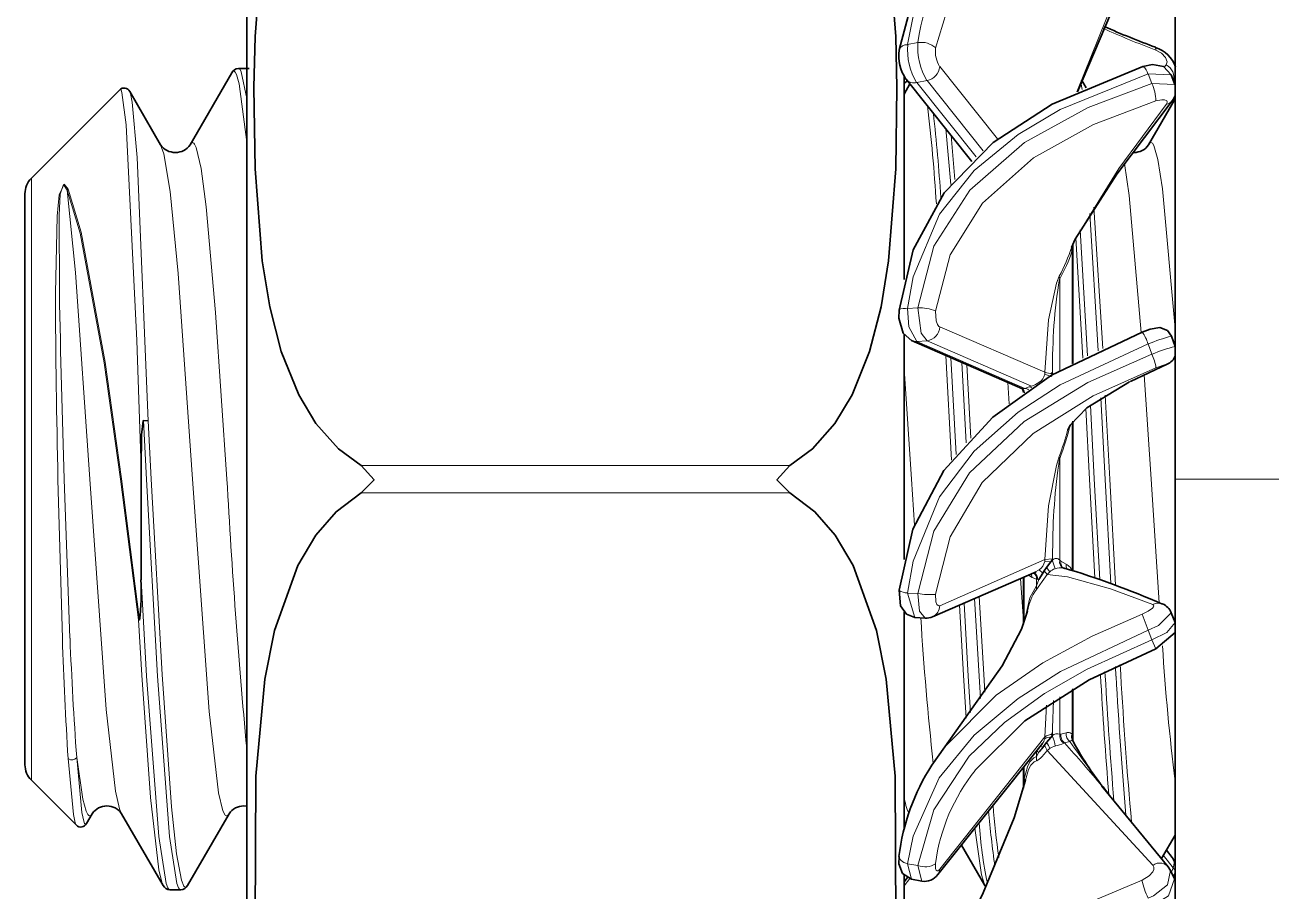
# Model space of a CAD drawing. Extents: x 291 to 834, y 188 to 661.
# Drawn here: x 416.502 to 421.052, y 292.575 to 295.738 of the extents above; entities that cross this region are included whole.
import ezdxf

# ---------------------------------------------------------------- set-up
doc = ezdxf.new("R2010")
doc.units = 0

msp = doc.modelspace()

# ---------------------------------------------------------------- linework, layer by layer
at = {"color": 7, "lineweight": 35}
msp.add_line((420.702, 359.8392), (420.702, 294.0792), dxfattribs=at)
at = {"color": 7, "lineweight": 35, "ltscale": 0.030886}
msp.add_line((417.3121, 295.4192), (417.3121, 296.6546), dxfattribs=at)
at = {"color": 7, "lineweight": 35, "ltscale": 0.016848}
msp.add_line((420.702, 295.5874), (420.702, 296.2613), dxfattribs=at)
at = {"color": 7, "lineweight": 13, "ltscale": 0.000956129}
msp.add_line((419.7249, 295.6664), (419.7624, 295.6742), dxfattribs=at)
at = {"color": 7, "lineweight": 35, "ltscale": 0.002294}
msp.add_line((420.702, 295.5874), (420.702, 295.6792), dxfattribs=at)
msp.add_line((420.702, 295.5874), (420.702, 295.6792), dxfattribs=at)
at = {"color": 7, "lineweight": 35, "ltscale": 0.004017}
msp.add_line((420.702, 295.5185), (420.702, 295.6792), dxfattribs=at)
msp.add_line((420.702, 295.5185), (420.702, 295.6792), dxfattribs=at)
at = {"color": 7, "lineweight": 13, "ltscale": 0.000248424}
msp.add_line((420.631, 295.6467), (420.6303, 295.6566), dxfattribs=at)
at = {"color": 7, "lineweight": 35, "ltscale": 0.000984192}
for p, q in [((417.2816, 295.5792), (417.3209, 295.5792)), ((417.0316, 292.5792), (417.0709, 292.5792))]:
    msp.add_line(p, q, dxfattribs=at)
at = {"color": 7, "lineweight": 13, "ltscale": 0.00846}
msp.add_line((419.8422, 295.5861), (420.0536, 295.3219), dxfattribs=at)
at = {"color": 7, "lineweight": 13, "ltscale": 0.000271475}
msp.add_line((420.6689, 295.5926), (420.6622, 295.584), dxfattribs=at)
at = {"color": 7, "lineweight": 35, "ltscale": 0.007571}
msp.add_line((417.2569, 295.5629), (417.1049, 295.3009), dxfattribs=at)
at = {"color": 7, "lineweight": 35, "ltscale": 0.000398593}
msp.add_line((419.7244, 295.5341), (419.7115, 295.5247), dxfattribs=at)
at = {"color": 7, "lineweight": 35, "ltscale": 0.003294}
msp.add_line((419.7121, 295.4192), (419.7121, 295.5509), dxfattribs=at)
at = {"color": 7, "lineweight": 35, "ltscale": 0.009609}
msp.add_line((419.9592, 295.2401), (419.7193, 295.5403), dxfattribs=at)
at = {"color": 7, "lineweight": 13, "ltscale": 0.000949374}
msp.add_line((419.7585, 295.528), (419.7958, 295.5353), dxfattribs=at)
at = {"color": 7, "lineweight": 13, "ltscale": 0.008695}
msp.add_line((419.9756, 295.2563), (419.7585, 295.528), dxfattribs=at)
at = {"color": 7, "lineweight": 13, "ltscale": 0.008201}
msp.add_line((419.7958, 295.5353), (420.0005, 295.2791), dxfattribs=at)
at = {"color": 7, "lineweight": 13, "ltscale": 0.000669272}
msp.add_line((420.3622, 295.5023), (420.3569, 295.5285), dxfattribs=at)
at = {"color": 7, "lineweight": 35, "ltscale": 0.000831729}
msp.add_line((420.3603, 295.5376), (420.377, 295.5088), dxfattribs=at)
at = {"color": 7, "lineweight": 13, "ltscale": 0.000933072}
msp.add_line((420.6172, 295.5246), (420.6032, 295.5592), dxfattribs=at)
at = {"color": 7, "lineweight": 13, "ltscale": 0.002107}
msp.add_line((420.6874, 295.5556), (420.6032, 295.5592), dxfattribs=at)
at = {"color": 7, "lineweight": 13, "ltscale": 0.002099}
msp.add_line((420.6172, 295.5246), (420.701, 295.5209), dxfattribs=at)
at = {"color": 7, "lineweight": 35, "ltscale": 0.000932371}
msp.add_line((420.701, 295.5209), (420.6874, 295.5556), dxfattribs=at)
at = {"color": 7, "lineweight": 13, "ltscale": 0.000204526}
msp.add_line((420.6989, 295.5384), (420.6946, 295.5315), dxfattribs=at)
at = {"color": 7, "lineweight": 35, "ltscale": 0.000699615}
for p, q in [((420.702, 295.5185), (420.702, 295.5465)), ((420.702, 295.5185), (420.702, 295.5465)), ((420.702, 292.6119), (420.702, 292.6399)), ((420.702, 292.6119), (420.702, 292.6399))]:
    msp.add_line(p, q, dxfattribs=at)
at = {"color": 7, "lineweight": 35, "ltscale": 0.000695038}
msp.add_line((420.702, 295.5186), (420.702, 295.5464), dxfattribs=at)
at = {"color": 7, "lineweight": 35, "ltscale": 0.011418}
msp.add_line((416.5254, 295.1784), (416.8484, 295.5013), dxfattribs=at)
at = {"color": 7, "lineweight": 35, "ltscale": 0.005623}
msp.add_line((416.8847, 295.4955), (416.9976, 295.3009), dxfattribs=at)
at = {"color": 7, "lineweight": 35, "ltscale": 0.001065}
msp.add_line((419.7335, 295.5226), (419.7121, 295.4857), dxfattribs=at)
at = {"color": 7, "lineweight": 13, "ltscale": 0.00051348}
msp.add_line((419.725, 295.5079), (419.7147, 295.4902), dxfattribs=at)
at = {"color": 7, "lineweight": 35, "ltscale": 0.000331116}
msp.add_line((420.702, 295.4683), (420.702, 295.4815), dxfattribs=at)
at = {"color": 7, "lineweight": 35, "ltscale": 0.022942}
msp.add_line((420.702, 294.5635), (420.702, 295.4812), dxfattribs=at)
at = {"color": 7, "lineweight": 35, "ltscale": 0.004836}
msp.add_line((420.702, 295.4682), (420.6049, 295.3009), dxfattribs=at)
at = {"color": 7, "lineweight": 35, "ltscale": 0.097885}
msp.add_line((417.3121, 291.5038), (417.3121, 295.4192), dxfattribs=at)
at = {"color": 7, "lineweight": 35, "ltscale": 0.015252}
msp.add_line((419.7121, 294.8091), (419.7121, 295.4192), dxfattribs=at)
at = {"color": 7, "lineweight": 13, "ltscale": 0.005082}
msp.add_line((419.8822, 295.1559), (419.8647, 295.3585), dxfattribs=at)
at = {"color": 7, "lineweight": 13, "ltscale": 0.004026}
msp.add_line((419.8976, 295.1744), (419.8835, 295.3348), dxfattribs=at)
at = {"color": 7, "lineweight": 35, "ltscale": 0.00010688}
msp.add_line((420.5512, 295.2725), (420.547, 295.2726), dxfattribs=at)
at = {"color": 7, "lineweight": 13, "ltscale": 0.040653}
msp.add_line((416.5254, 293.5522), (416.5254, 295.1784), dxfattribs=at)
at = {"color": 7, "lineweight": 35, "ltscale": 0.038561}
msp.add_line((416.502, 293.5794), (416.502, 295.1218), dxfattribs=at)
at = {"color": 7, "lineweight": 13, "ltscale": 0.000130159}
msp.add_line((416.6566, 295.1345), (416.6598, 295.1386), dxfattribs=at)
at = {"color": 7, "lineweight": 13, "ltscale": 0.012955}
msp.add_line((420.4373, 294.5561), (420.4052, 295.0732), dxfattribs=at)
at = {"color": 7, "lineweight": 13, "ltscale": 0.012553}
msp.add_line((420.4206, 294.5483), (420.39, 295.0495), dxfattribs=at)
at = {"color": 7, "lineweight": 13, "ltscale": 0.011524}
msp.add_line((420.3823, 294.5299), (420.3546, 294.9901), dxfattribs=at)
at = {"color": 7, "lineweight": 35, "ltscale": 0.000834494}
msp.add_line((420.3365, 294.956), (420.3233, 294.9253), dxfattribs=at)
at = {"color": 7, "lineweight": 13, "ltscale": 0.000285926}
msp.add_line((420.3271, 294.9259), (420.3279, 294.9373), dxfattribs=at)
at = {"color": 7, "lineweight": 35, "ltscale": 0.010884}
msp.add_line((420.328, 294.9376), (420.328, 294.5022), dxfattribs=at)
at = {"color": 7, "lineweight": 13, "ltscale": 0.010997}
msp.add_line((420.3652, 294.5214), (420.3389, 294.9605), dxfattribs=at)
at = {"color": 7, "lineweight": 13, "ltscale": 0.000351205}
msp.add_line((420.3252, 294.912), (420.3271, 294.9259), dxfattribs=at)
at = {"color": 7, "lineweight": 13, "ltscale": 0.010281}
msp.add_line((420.3252, 294.912), (420.3252, 294.5007), dxfattribs=at)
at = {"color": 7, "lineweight": 13, "ltscale": 0.000247467}
msp.add_line((420.2802, 294.8106), (420.2785, 294.8203), dxfattribs=at)
at = {"color": 7, "lineweight": 13, "ltscale": 0.008352}
msp.add_line((420.2802, 294.4765), (420.2802, 294.8106), dxfattribs=at)
at = {"color": 7, "lineweight": 13, "ltscale": 0.000939231}
msp.add_line((419.7249, 294.7026), (419.7624, 294.7057), dxfattribs=at)
at = {"color": 7, "lineweight": 13, "ltscale": 0.010456}
msp.add_line((419.8422, 294.6353), (420.2263, 294.4698), dxfattribs=at)
at = {"color": 7, "lineweight": 35, "ltscale": 0.020535}
msp.add_line((419.7121, 293.7862), (419.7121, 294.6076), dxfattribs=at)
at = {"color": 7, "lineweight": 35, "ltscale": 0.011066}
msp.add_line((420.1445, 294.4091), (419.7386, 294.5858), dxfattribs=at)
at = {"color": 7, "lineweight": 13, "ltscale": 0.000933699}
msp.add_line((419.7585, 294.5824), (419.7958, 294.5849), dxfattribs=at)
at = {"color": 7, "lineweight": 13, "ltscale": 0.010741}
msp.add_line((420.1525, 294.4109), (419.7585, 294.5824), dxfattribs=at)
at = {"color": 7, "lineweight": 13, "ltscale": 0.010384}
msp.add_line((419.7958, 294.5849), (420.1767, 294.4192), dxfattribs=at)
at = {"color": 7, "lineweight": 13, "ltscale": 0.000999216}
msp.add_line((420.6172, 294.5361), (420.6032, 294.5735), dxfattribs=at)
at = {"color": 7, "lineweight": 35, "ltscale": 0.00099944}
msp.add_line((420.702, 294.5635), (420.6883, 294.6011), dxfattribs=at)
at = {"color": 7, "lineweight": 13, "ltscale": 0.009569}
msp.add_line((419.8855, 294.1488), (419.8647, 294.531), dxfattribs=at)
at = {"color": 7, "lineweight": 13, "ltscale": 0.008865}
msp.add_line((419.9018, 294.1691), (419.8827, 294.5232), dxfattribs=at)
at = {"color": 7, "lineweight": 35, "ltscale": 0.0244}
msp.add_line((420.702, 293.5542), (420.702, 294.5302), dxfattribs=at)
at = {"color": 7, "lineweight": 13, "ltscale": 0.010115}
msp.add_line((419.7121, 294.4829), (419.7387, 294.0792), dxfattribs=at)
at = {"color": 7, "lineweight": 13, "ltscale": 0.007359}
msp.add_line((419.9389, 294.2117), (419.923, 294.5056), dxfattribs=at)
at = {"color": 7, "lineweight": 13, "ltscale": 0.00673}
msp.add_line((419.9553, 294.2292), (419.9406, 294.498), dxfattribs=at)
at = {"color": 7, "lineweight": 13, "ltscale": 0.003695}
msp.add_line((420.6689, 294.4976), (420.5353, 294.4343), dxfattribs=at)
at = {"color": 7, "lineweight": 35, "ltscale": 0.003699}
msp.add_line((420.6722, 294.4989), (420.5384, 294.4359), dxfattribs=at)
at = {"color": 7, "lineweight": 13, "ltscale": 0.001958}
msp.add_line((420.0905, 294.4327), (420.0958, 294.3545), dxfattribs=at)
at = {"color": 7, "lineweight": 13, "ltscale": 0.000188225}
msp.add_line((420.2263, 294.4698), (420.2254, 294.4623), dxfattribs=at)
at = {"color": 7, "lineweight": 13, "ltscale": 0.000605574}
msp.add_line((420.2484, 294.4546), (420.2254, 294.4623), dxfattribs=at)
at = {"color": 7, "lineweight": 35, "ltscale": 0.000196077}
msp.add_line((420.2484, 294.4546), (420.2531, 294.4608), dxfattribs=at)
at = {"color": 7, "lineweight": 35, "ltscale": 0.00011673}
msp.add_line((420.253, 294.4655), (420.253, 294.4702), dxfattribs=at)
at = {"color": 7, "lineweight": 35, "ltscale": 0.000106812}
msp.add_line((420.253, 294.4612), (420.253, 294.4655), dxfattribs=at)
at = {"color": 7, "lineweight": 13, "ltscale": 0.000232705}
msp.add_line((420.253, 294.4612), (420.2613, 294.4653), dxfattribs=at)
at = {"color": 7, "lineweight": 13, "ltscale": 0.009539}
msp.add_line((420.5887, 294.46), (420.6137, 294.0792), dxfattribs=at)
at = {"color": 7, "lineweight": 35, "ltscale": 0.000292695}
msp.add_line((420.148, 294.3981), (420.1445, 294.4092), dxfattribs=at)
at = {"color": 7, "lineweight": 35, "ltscale": 5.56946e-05}
msp.add_line((420.148, 294.3981), (420.148, 294.3958), dxfattribs=at)
at = {"color": 7, "lineweight": 13, "ltscale": 4.65956e-05}
msp.add_line((420.148, 294.3981), (420.1481, 294.3962), dxfattribs=at)
at = {"color": 7, "lineweight": 13, "ltscale": 0.000432369}
for p, q in [((420.1687, 294.417), (420.1525, 294.4109)), ((420.1959, 293.7143), (420.1797, 293.7203))]:
    msp.add_line(p, q, dxfattribs=at)
at = {"color": 7, "lineweight": 13, "ltscale": 0.000207301}
msp.add_line((420.1687, 294.417), (420.1767, 294.4192), dxfattribs=at)
at = {"color": 7, "lineweight": 13, "ltscale": 0.000268923}
msp.add_line((420.179, 294.4139), (420.1687, 294.417), dxfattribs=at)
at = {"color": 7, "lineweight": 13, "ltscale": 0.007695}
msp.add_line((420.4633, 294.0792), (420.4467, 294.3866), dxfattribs=at)
at = {"color": 7, "lineweight": 13, "ltscale": 0.006759}
msp.add_line((420.4065, 294.0801), (420.3921, 294.3501), dxfattribs=at)
at = {"color": 7, "lineweight": 13, "ltscale": 0.007459}
msp.add_line((420.446, 294.0783), (420.4301, 294.3762), dxfattribs=at)
at = {"color": 7, "lineweight": 13, "ltscale": 0.006461}
msp.add_line((420.3892, 294.0792), (420.3754, 294.3373), dxfattribs=at)
at = {"color": 7, "lineweight": 35, "ltscale": 0.000433839}
msp.add_line((416.9345, 294.2935), (416.9518, 294.2927), dxfattribs=at)
at = {"color": 7, "lineweight": 13, "ltscale": 0.005389}
msp.add_line((416.9345, 294.2935), (416.946, 294.0783), dxfattribs=at)
at = {"color": 7, "lineweight": 13, "ltscale": 0.005345}
msp.add_line((416.9518, 294.2927), (416.9633, 294.0792), dxfattribs=at)
at = {"color": 7, "lineweight": 13, "ltscale": 0.013543}
msp.add_line((420.3252, 294.2878), (420.3252, 293.746), dxfattribs=at)
at = {"color": 7, "lineweight": 35, "ltscale": 0.013217}
msp.add_line((420.328, 294.2913), (420.328, 293.7626), dxfattribs=at)
at = {"color": 7, "lineweight": 13, "ltscale": 0.000191244}
msp.add_line((420.2802, 294.1546), (420.2785, 294.1621), dxfattribs=at)
at = {"color": 7, "lineweight": 35, "ltscale": 0.010194}
msp.add_line((416.9262, 293.712), (416.9262, 294.1198), dxfattribs=at)
at = {"color": 7, "lineweight": 13, "ltscale": 0.039131}
for p, q in [((417.7295, 294.1292), (419.2947, 294.1292)), ((417.7295, 294.0292), (419.2947, 294.0292))]:
    msp.add_line(p, q, dxfattribs=at)
at = {"color": 7, "lineweight": 13, "ltscale": 0.009286}
msp.add_line((420.2802, 293.7832), (420.2802, 294.1546), dxfattribs=at)
at = {"color": 7, "lineweight": 13, "ltscale": 0.014524}
msp.add_line((416.6387, 293.4979), (416.6226, 294.0786), dxfattribs=at)
at = {"color": 7, "lineweight": 13, "ltscale": 0.014527}
msp.add_line((416.6665, 293.4985), (416.6453, 294.0792), dxfattribs=at)
at = {"color": 7, "lineweight": 13, "ltscale": 0.01295}
msp.add_line((416.851, 294.0792), (416.9172, 293.5655), dxfattribs=at)
at = {"color": 7, "lineweight": 13, "ltscale": 0.012998}
msp.add_line((416.8541, 294.0802), (416.9204, 293.5645), dxfattribs=at)
at = {"color": 7, "lineweight": 13, "ltscale": 0.017982}
msp.add_line((416.9857, 293.3601), (416.946, 294.0783), dxfattribs=at)
at = {"color": 7, "lineweight": 13, "ltscale": 0.017866}
msp.add_line((417.003, 293.3657), (416.9633, 294.0792), dxfattribs=at)
at = {"color": 7, "lineweight": 13, "ltscale": 0.00422}
msp.add_line((419.7387, 294.0792), (419.7497, 293.9108), dxfattribs=at)
at = {"color": 7, "lineweight": 13, "ltscale": 0.009011}
msp.add_line((420.4086, 293.7193), (420.3892, 294.0792), dxfattribs=at)
at = {"color": 7, "lineweight": 13, "ltscale": 0.00919}
msp.add_line((420.4262, 293.7131), (420.4065, 294.0801), dxfattribs=at)
at = {"color": 7, "lineweight": 13, "ltscale": 0.009511}
msp.add_line((420.4664, 293.6984), (420.446, 294.0783), dxfattribs=at)
at = {"color": 7, "lineweight": 13, "ltscale": 0.009703}
msp.add_line((420.4842, 293.6917), (420.4633, 294.0792), dxfattribs=at)
at = {"color": 7, "lineweight": 13, "ltscale": 0.011303}
msp.add_line((420.6137, 294.0792), (420.6436, 293.6281), dxfattribs=at)
at = {"color": 7, "lineweight": 13, "ltscale": 0.075}
msp.add_line((423.702, 294.0792), (420.702, 294.0792), dxfattribs=at)
at = {"color": 7, "lineweight": 35, "ltscale": 0.125}
msp.add_line((420.702, 289.0792), (420.702, 294.0792), dxfattribs=at)
at = {"color": 7, "lineweight": 13, "ltscale": 0.000687469}
msp.add_line((420.2536, 293.7885), (420.2539, 293.816), dxfattribs=at)
at = {"color": 7, "lineweight": 13, "ltscale": 0.010489}
msp.add_line((419.8422, 293.6174), (420.2263, 293.7862), dxfattribs=at)
at = {"color": 7, "lineweight": 35, "ltscale": 0.000377828}
msp.add_line((420.2318, 293.7566), (420.2231, 293.7442), dxfattribs=at)
at = {"color": 7, "lineweight": 13, "ltscale": 0.000191256}
msp.add_line((420.2263, 293.7862), (420.2254, 293.7786), dxfattribs=at)
at = {"color": 7, "lineweight": 13, "ltscale": 0.000574625}
msp.add_line((420.2484, 293.7773), (420.2254, 293.7786), dxfattribs=at)
at = {"color": 7, "lineweight": 13, "ltscale": 0.000683704}
msp.add_line((420.2536, 293.7885), (420.2263, 293.7862), dxfattribs=at)
at = {"color": 7, "lineweight": 35, "ltscale": 0.000664507}
msp.add_line((420.2484, 293.7773), (420.2318, 293.7566), dxfattribs=at)
at = {"color": 7, "lineweight": 13, "ltscale": 0.00048813}
msp.add_line((420.2318, 293.7566), (420.2436, 293.741), dxfattribs=at)
at = {"color": 7, "lineweight": 35, "ltscale": 0.000199747}
msp.add_line((420.2484, 293.7773), (420.2531, 293.7838), dxfattribs=at)
at = {"color": 7, "lineweight": 35, "ltscale": 0.000108337}
msp.add_line((420.253, 293.7842), (420.253, 293.7885), dxfattribs=at)
at = {"color": 7, "lineweight": 13, "ltscale": 0.000841533}
msp.add_line((420.253, 293.7842), (420.2635, 293.7522), dxfattribs=at)
at = {"color": 7, "lineweight": 13, "ltscale": 0.000137757}
msp.add_line((420.2802, 293.7832), (420.2848, 293.7802), dxfattribs=at)
at = {"color": 7, "lineweight": 13, "ltscale": 0.000566161}
msp.add_line((420.2848, 293.7802), (420.3041, 293.7684), dxfattribs=at)
at = {"color": 7, "lineweight": 13, "ltscale": 0.00034338}
msp.add_line((420.3252, 293.746), (420.318, 293.7577), dxfattribs=at)
at = {"color": 7, "lineweight": 35, "ltscale": 0.000432587}
msp.add_line((420.328, 293.7626), (420.328, 293.7453), dxfattribs=at)
at = {"color": 7, "lineweight": 13, "ltscale": 0.008813}
msp.add_line((416.9464, 293.3601), (416.9262, 293.712), dxfattribs=at)
at = {"color": 7, "lineweight": 35, "ltscale": 0.010312}
msp.add_line((419.8157, 293.5769), (420.194, 293.7415), dxfattribs=at)
at = {"color": 7, "lineweight": 13, "ltscale": 0.003886}
msp.add_line((420.1376, 293.7169), (420.1483, 293.5618), dxfattribs=at)
at = {"color": 7, "lineweight": 35, "ltscale": 0.004278}
msp.add_line((420.148, 293.7214), (420.148, 293.5503), dxfattribs=at)
at = {"color": 7, "lineweight": 13, "ltscale": 0.004177}
msp.add_line((420.1508, 293.7227), (420.1508, 293.5556), dxfattribs=at)
at = {"color": 7, "lineweight": 13, "ltscale": 0.000407916}
msp.add_line((420.1797, 293.7203), (420.1659, 293.729), dxfattribs=at)
at = {"color": 7, "lineweight": 13, "ltscale": 0.000347523}
msp.add_line((420.1797, 293.7203), (420.1765, 293.7339), dxfattribs=at)
at = {"color": 7, "lineweight": 13, "ltscale": 0.000431107}
msp.add_line((420.2052, 293.7481), (420.19, 293.74), dxfattribs=at)
at = {"color": 7, "lineweight": 13, "ltscale": 0.000605011}
msp.add_line((420.1959, 293.7143), (420.1959, 293.6901), dxfattribs=at)
at = {"color": 7, "lineweight": 13, "ltscale": 0.000103067}
msp.add_line((420.1959, 293.7143), (420.1999, 293.7133), dxfattribs=at)
at = {"color": 7, "lineweight": 13, "ltscale": 0.000611845}
msp.add_line((420.1959, 293.6901), (420.2037, 293.7133), dxfattribs=at)
at = {"color": 7, "lineweight": 13, "ltscale": 0.001405}
msp.add_line((420.196, 293.6764), (420.2282, 293.7224), dxfattribs=at)
at = {"color": 7, "lineweight": 13, "ltscale": 9.53674e-05}
msp.add_line((420.2037, 293.7133), (420.1999, 293.7133), dxfattribs=at)
at = {"color": 7, "lineweight": 35, "ltscale": 0.000663638}
msp.add_line((420.2182, 293.7356), (420.2037, 293.7133), dxfattribs=at)
at = {"color": 7, "lineweight": 13, "ltscale": 0.000450538}
msp.add_line((420.2182, 293.7356), (420.2052, 293.7481), dxfattribs=at)
at = {"color": 7, "lineweight": 35, "ltscale": 0.000230051}
msp.add_line((420.2185, 293.7362), (420.2231, 293.7442), dxfattribs=at)
at = {"color": 7, "lineweight": 13, "ltscale": 0.000428261}
msp.add_line((420.2231, 293.7442), (420.234, 293.731), dxfattribs=at)
at = {"color": 7, "lineweight": 13, "ltscale": 0.000257309}
msp.add_line((420.2282, 293.7224), (420.234, 293.731), dxfattribs=at)
at = {"color": 7, "lineweight": 13, "ltscale": 0.000346428}
msp.add_line((420.234, 293.731), (420.2436, 293.741), dxfattribs=at)
at = {"color": 7, "lineweight": 13, "ltscale": 0.00093748}
msp.add_line((419.7249, 293.6636), (419.7624, 293.6616), dxfattribs=at)
at = {"color": 7, "lineweight": 13, "ltscale": 0.002317}
msp.add_line((419.7514, 293.5748), (419.7249, 293.6636), dxfattribs=at)
at = {"color": 7, "lineweight": 13, "ltscale": 0.000342563}
msp.add_line((420.1959, 293.6901), (420.196, 293.6764), dxfattribs=at)
at = {"color": 7, "lineweight": 13, "ltscale": 0.0064}
msp.add_line((419.929, 293.3641), (419.9142, 293.6197), dxfattribs=at)
at = {"color": 7, "lineweight": 13, "ltscale": 0.006683}
msp.add_line((419.9464, 293.3601), (419.9309, 293.627), dxfattribs=at)
at = {"color": 7, "lineweight": 13, "ltscale": 0.007102}
msp.add_line((419.9857, 293.3601), (419.9694, 293.6437), dxfattribs=at)
at = {"color": 7, "lineweight": 13, "ltscale": 0.007148}
msp.add_line((420.003, 293.3657), (419.9865, 293.6511), dxfattribs=at)
at = {"color": 7, "lineweight": 35, "ltscale": 0.013569}
msp.add_line((416.502, 293.0366), (416.502, 293.5794), dxfattribs=at)
at = {"color": 7, "lineweight": 35, "ltscale": 0.01981}
msp.add_line((419.7121, 292.8023), (419.7121, 293.5947), dxfattribs=at)
at = {"color": 7, "lineweight": 35, "ltscale": 0.000923752}
msp.add_line((419.7517, 293.5748), (419.7886, 293.5723), dxfattribs=at)
at = {"color": 7, "lineweight": 13, "ltscale": 0.001549}
msp.add_line((420.6032, 293.5283), (420.5808, 293.586), dxfattribs=at)
at = {"color": 7, "lineweight": 35, "ltscale": 0.000961101}
msp.add_line((420.7014, 293.5558), (420.6877, 293.5917), dxfattribs=at)
at = {"color": 7, "lineweight": 13, "ltscale": 0.014305}
msp.add_line((416.5254, 292.98), (416.5254, 293.5522), dxfattribs=at)
at = {"color": 7, "lineweight": 35, "ltscale": 8.35271e-05}
msp.add_line((416.9172, 293.5655), (416.9204, 293.5645), dxfattribs=at)
at = {"color": 7, "lineweight": 13, "ltscale": 0.005044}
msp.add_line((416.929, 293.3641), (416.9172, 293.5655), dxfattribs=at)
at = {"color": 7, "lineweight": 13, "ltscale": 0.000960016}
msp.add_line((420.6172, 293.4925), (420.6032, 293.5283), dxfattribs=at)
at = {"color": 7, "lineweight": 13, "ltscale": 0.000900111}
msp.add_line((420.6314, 293.4594), (420.6172, 293.4925), dxfattribs=at)
at = {"color": 7, "lineweight": 35, "ltscale": 0.00231}
msp.add_line((420.6314, 293.4594), (420.702, 293.5191), dxfattribs=at)
at = {"color": 7, "lineweight": 35, "ltscale": 0.022668}
msp.add_line((420.702, 292.6119), (420.702, 293.5186), dxfattribs=at)
at = {"color": 7, "lineweight": 13, "ltscale": 0.000872104}
msp.add_line((420.4857, 293.3601), (420.4836, 293.3949), dxfattribs=at)
at = {"color": 7, "lineweight": 13, "ltscale": 0.000933258}
msp.add_line((420.503, 293.3657), (420.5008, 293.403), dxfattribs=at)
at = {"color": 7, "lineweight": 13, "ltscale": 0.003958}
msp.add_line((419.9391, 293.2061), (419.929, 293.3641), dxfattribs=at)
at = {"color": 7, "lineweight": 13, "ltscale": 0.003324}
msp.add_line((419.9546, 293.2274), (419.9464, 293.3601), dxfattribs=at)
at = {"color": 7, "lineweight": 13, "ltscale": 0.002055}
msp.add_line((419.9908, 293.278), (419.9857, 293.3601), dxfattribs=at)
at = {"color": 7, "lineweight": 13, "ltscale": 0.001611}
msp.add_line((420.007, 293.3014), (420.003, 293.3657), dxfattribs=at)
at = {"color": 7, "lineweight": 13, "ltscale": 0.000408141}
msp.add_line((420.4464, 293.3601), (420.4454, 293.3764), dxfattribs=at)
at = {"color": 7, "lineweight": 13, "ltscale": 0.004079}
msp.add_line((420.3252, 293.3118), (420.3252, 293.1486), dxfattribs=at)
at = {"color": 7, "lineweight": 35, "ltscale": 0.003647}
msp.add_line((420.328, 293.3134), (420.328, 293.1675), dxfattribs=at)
at = {"color": 7, "lineweight": 13, "ltscale": 0.002902}
msp.add_line((420.2263, 293.138), (420.2325, 293.2539), dxfattribs=at)
at = {"color": 7, "lineweight": 13, "ltscale": 0.002486}
msp.add_line((420.2539, 293.1711), (420.2572, 293.2705), dxfattribs=at)
at = {"color": 7, "lineweight": 13, "ltscale": 0.003419}
msp.add_line((420.2802, 293.1478), (420.2802, 293.2846), dxfattribs=at)
at = {"color": 7, "lineweight": 13, "ltscale": 0.000458578}
msp.add_line((420.2537, 293.1527), (420.2539, 293.1711), dxfattribs=at)
at = {"color": 7, "lineweight": 35, "ltscale": 0.001057}
msp.add_line((420.328, 293.1675), (420.328, 293.1253), dxfattribs=at)
at = {"color": 7, "lineweight": 35, "ltscale": 0.01531}
msp.add_line((419.8349, 292.6352), (420.2169, 293.1138), dxfattribs=at)
at = {"color": 7, "lineweight": 13, "ltscale": 0.015422}
msp.add_line((419.8422, 292.6553), (420.2263, 293.138), dxfattribs=at)
at = {"color": 7, "lineweight": 35, "ltscale": 0.000345544}
msp.add_line((420.2318, 293.1173), (420.2231, 293.1066), dxfattribs=at)
at = {"color": 7, "lineweight": 13, "ltscale": 0.000173081}
msp.add_line((420.2263, 293.138), (420.2254, 293.1311), dxfattribs=at)
at = {"color": 7, "lineweight": 35, "ltscale": 0.000634548}
msp.add_line((420.2484, 293.1365), (420.2318, 293.1173), dxfattribs=at)
at = {"color": 7, "lineweight": 35, "ltscale": 0.000187668}
msp.add_line((420.2484, 293.1365), (420.2531, 293.1424), dxfattribs=at)
at = {"color": 7, "lineweight": 35, "ltscale": 0.000154114}
msp.add_line((420.253, 293.1465), (420.253, 293.1527), dxfattribs=at)
at = {"color": 7, "lineweight": 35, "ltscale": 9.53674e-05}
msp.add_line((420.253, 293.1427), (420.253, 293.1465), dxfattribs=at)
at = {"color": 7, "lineweight": 13, "ltscale": 0.00011665}
msp.add_line((420.2802, 293.1478), (420.2848, 293.1486), dxfattribs=at)
at = {"color": 7, "lineweight": 13, "ltscale": 0.000494823}
msp.add_line((420.2848, 293.1486), (420.3041, 293.1526), dxfattribs=at)
at = {"color": 7, "lineweight": 13, "ltscale": 6.38047e-05}
msp.add_line((420.2956, 293.1153), (420.2975, 293.117), dxfattribs=at)
at = {"color": 7, "lineweight": 13, "ltscale": 0.000516212}
msp.add_line((420.2975, 293.117), (420.3177, 293.1215), dxfattribs=at)
at = {"color": 7, "lineweight": 13, "ltscale": 0.000202012}
msp.add_line((420.3177, 293.1215), (420.3239, 293.1267), dxfattribs=at)
at = {"color": 7, "lineweight": 13, "ltscale": 0.000218373}
msp.add_line((420.3252, 293.1486), (420.318, 293.1534), dxfattribs=at)
at = {"color": 7, "lineweight": 13, "ltscale": 8.1905e-05}
msp.add_line((420.3271, 293.1262), (420.3239, 293.1267), dxfattribs=at)
at = {"color": 7, "lineweight": 13, "ltscale": 0.000565614}
msp.add_line((420.3279, 293.1261), (420.3252, 293.1486), dxfattribs=at)
at = {"color": 7, "lineweight": 13, "ltscale": 4.82586e-05}
msp.add_line((420.3283, 293.1247), (420.3271, 293.1262), dxfattribs=at)
at = {"color": 7, "lineweight": 35, "ltscale": 4.84992e-05}
msp.add_line((420.3277, 293.1265), (420.3283, 293.1247), dxfattribs=at)
at = {"color": 7, "lineweight": 35, "ltscale": 0.002025}
msp.add_line((419.8602, 293.1015), (419.8137, 293.0352), dxfattribs=at)
at = {"color": 7, "lineweight": 13, "ltscale": 0.000527954}
msp.add_line((420.1959, 293.0872), (420.1959, 293.0661), dxfattribs=at)
at = {"color": 7, "lineweight": 13, "ltscale": 0.000126201}
msp.add_line((420.1959, 293.0872), (420.1999, 293.0841), dxfattribs=at)
at = {"color": 7, "lineweight": 13, "ltscale": 0.00046008}
msp.add_line((420.1959, 293.0661), (420.2037, 293.0827), dxfattribs=at)
at = {"color": 7, "lineweight": 13, "ltscale": 0.000378421}
msp.add_line((420.1959, 293.0661), (420.196, 293.0509), dxfattribs=at)
at = {"color": 7, "lineweight": 13, "ltscale": 0.000101359}
msp.add_line((420.2037, 293.0827), (420.1999, 293.0841), dxfattribs=at)
at = {"color": 7, "lineweight": 13, "ltscale": 0.000252662}
msp.add_line((420.2182, 293.0994), (420.2095, 293.1047), dxfattribs=at)
at = {"color": 7, "lineweight": 35, "ltscale": 0.00020107}
msp.add_line((420.2185, 293.1), (420.2231, 293.1066), dxfattribs=at)
at = {"color": 7, "lineweight": 13, "ltscale": 0.000227821}
msp.add_line((420.2282, 293.0812), (420.234, 293.0883), dxfattribs=at)
at = {"color": 7, "lineweight": 13, "ltscale": 0.000305745}
msp.add_line((420.234, 293.0883), (420.2436, 293.0959), dxfattribs=at)
at = {"color": 7, "lineweight": 13, "ltscale": 0.014235}
msp.add_line((420.234, 293.0883), (420.6199, 292.6696), dxfattribs=at)
at = {"color": 7, "lineweight": 35, "ltscale": 0.001897}
msp.add_line((420.148, 293.0274), (420.148, 292.9515), dxfattribs=at)
at = {"color": 7, "lineweight": 13, "ltscale": 0.00114}
msp.add_line((420.1508, 293.0309), (420.1508, 292.9853), dxfattribs=at)
at = {"color": 7, "lineweight": 35, "ltscale": 0.005814}
msp.add_line((416.5254, 292.98), (416.6899, 292.8156), dxfattribs=at)
at = {"color": 7, "lineweight": 13, "ltscale": 0.000791446}
msp.add_line((420.1487, 292.9537), (420.1508, 292.9853), dxfattribs=at)
at = {"color": 7, "lineweight": 35, "ltscale": 0.009516}
msp.add_line((420.4346, 292.9579), (420.6765, 292.664), dxfattribs=at)
at = {"color": 7, "lineweight": 35, "ltscale": 0.000272506}
msp.add_line((417.3121, 292.885), (417.3012, 292.8859), dxfattribs=at)
at = {"color": 7, "lineweight": 35, "ltscale": 0.001036}
msp.add_line((416.7268, 292.8217), (416.7476, 292.8575), dxfattribs=at)
at = {"color": 7, "lineweight": 35, "ltscale": 0.007572}
for p, q in [((417.0069, 292.5956), (416.8549, 292.8575)), ((417.0956, 292.5956), (417.2476, 292.8575))]:
    msp.add_line(p, q, dxfattribs=at)
at = {"color": 7, "lineweight": 35, "ltscale": 0.002467}
msp.add_line((420.6524, 292.6935), (420.702, 292.7789), dxfattribs=at)
at = {"color": 7, "lineweight": 35, "ltscale": 0.002542}
msp.add_line((420.702, 292.6772), (420.702, 292.7789), dxfattribs=at)
at = {"color": 7, "lineweight": 35, "ltscale": 0.002541}
msp.add_line((420.702, 292.6772), (420.702, 292.7789), dxfattribs=at)
msp.add_line((420.702, 292.6772), (420.702, 292.7789), dxfattribs=at)
at = {"color": 7, "lineweight": 35, "ltscale": 0.004175}
msp.add_line((420.702, 292.6119), (420.702, 292.7789), dxfattribs=at)
at = {"color": 7, "lineweight": 35, "ltscale": 0.004268}
msp.add_line((420.0069, 292.5956), (419.9212, 292.7432), dxfattribs=at)
at = {"color": 7, "lineweight": 13, "ltscale": 0.001435}
msp.add_line((420.6946, 292.6598), (420.659, 292.7048), dxfattribs=at)
at = {"color": 7, "lineweight": 35, "ltscale": 0.000841315}
msp.add_line((420.6702, 292.7242), (420.6908, 292.6975), dxfattribs=at)
at = {"color": 7, "lineweight": 13, "ltscale": 0.000951874}
msp.add_line((419.7249, 292.6748), (419.7624, 292.6679), dxfattribs=at)
at = {"color": 7, "lineweight": 13, "ltscale": 0.001445}
msp.add_line((419.7394, 292.6189), (419.7249, 292.6748), dxfattribs=at)
at = {"color": 7, "lineweight": 13, "ltscale": 0.001454}
msp.add_line((419.7624, 292.6679), (419.7767, 292.6115), dxfattribs=at)
at = {"color": 7, "lineweight": 35, "ltscale": 0.000413501}
msp.add_line((420.6765, 292.664), (420.6852, 292.6499), dxfattribs=at)
at = {"color": 7, "lineweight": 13, "ltscale": 0.000434661}
msp.add_line((420.6946, 292.6598), (420.6881, 292.6437), dxfattribs=at)
at = {"color": 7, "lineweight": 35, "ltscale": 0.016496}
msp.add_line((419.7121, 291.9732), (419.7121, 292.6331), dxfattribs=at)
at = {"color": 7, "lineweight": 13, "ltscale": 0.000830603}
msp.add_line((419.7329, 292.6206), (419.7122, 292.5946), dxfattribs=at)
at = {"color": 7, "lineweight": 35, "ltscale": 0.000235386}
msp.add_line((419.7193, 292.6181), (419.7139, 292.6104), dxfattribs=at)
at = {"color": 7, "lineweight": 35, "ltscale": 0.000199221}
msp.add_line((419.7243, 292.6243), (419.7193, 292.6181), dxfattribs=at)
at = {"color": 7, "lineweight": 35, "ltscale": 0.000950871}
msp.add_line((419.7394, 292.6189), (419.7767, 292.6115), dxfattribs=at)
at = {"color": 7, "lineweight": 35, "ltscale": 0.000822419}
msp.add_line((420.6989, 292.62), (420.6852, 292.6499), dxfattribs=at)
at = {"color": 7, "lineweight": 35, "ltscale": 0.000307299}
msp.add_line((420.701, 292.6376), (420.6966, 292.6261), dxfattribs=at)
at = {"color": 7, "lineweight": 35, "ltscale": 0.000224311}
msp.add_line((420.7021, 292.6116), (420.6989, 292.62), dxfattribs=at)
at = {"color": 7, "lineweight": 35, "ltscale": 0.000706482}
msp.add_line((420.702, 292.6116), (420.702, 292.6399), dxfattribs=at)
at = {"color": 7, "lineweight": 35, "ltscale": 0.000153444}
msp.add_line((420.0104, 292.5905), (420.0069, 292.5956), dxfattribs=at)
at = {"color": 7, "lineweight": 35}
for points in [[(417.7295, 296.7792), (417.6464, 296.7183), (417.5645, 296.6253), (417.5017, 296.5206), (417.438, 296.3625), (417.396, 296.1993), (417.3687, 296.0316), (417.3426, 295.696), (417.3383, 295.5104)], [(419.2947, 296.7792), (419.3778, 296.7183), (419.4597, 296.6253), (419.5225, 296.5206), (419.5862, 296.3625), (419.6282, 296.1993), (419.6556, 296.0316), (419.6817, 295.696), (419.6859, 295.5104)], [(420.5881, 296.3803), (420.2571, 296.2805), (420.0415, 296.1705), (419.8612, 296.019), (419.7456, 295.8402), (419.6935, 295.6468)], [(420.3448, 295.4944), (420.4868, 295.8261), (420.6958, 296.2457)], [(420.5836, 295.5862), (420.2524, 295.449), (420.0373, 295.309), (419.8583, 295.1252), (419.7446, 294.9168), (419.6935, 294.697)], [(420.6874, 295.5556), (420.6592, 295.586), (420.6192, 295.5932), (420.5838, 295.5862)], [(417.7295, 294.1292), (417.6464, 294.1901), (417.5645, 294.2831), (417.5017, 294.3878), (417.438, 294.5459), (417.396, 294.7091), (417.3687, 294.8768), (417.3426, 295.2124), (417.3383, 295.5104)], [(419.2947, 294.1292), (419.3778, 294.1901), (419.4597, 294.2831), (419.5225, 294.3878), (419.5862, 294.5459), (419.6282, 294.7091), (419.6556, 294.8768), (419.6817, 295.2124), (419.6859, 295.5104)], [(420.3365, 294.956), (420.4886, 295.1936), (420.6908, 295.4609)], [(419.7403, 294.5851), (419.709, 294.6122), (419.693, 294.6674), (419.6935, 294.697)], [(420.581, 294.6164), (420.2504, 294.4587), (420.0359, 294.3057), (419.8577, 294.1115), (419.7444, 293.8967), (419.6935, 293.6742)], [(420.6883, 294.6011), (420.6733, 294.6224), (420.6459, 294.6338), (420.6106, 294.6272), (420.581, 294.6164)], [(420.5353, 294.4343), (420.3789, 294.3401), (420.3181, 294.277), (420.3093, 294.2582)], [(416.9262, 294.1198), (416.9281, 294.2419), (416.9336, 294.293), (416.9345, 294.2935)], [(417.7295, 294.1292), (417.7767, 294.0775), (417.7295, 294.0292)], [(419.2947, 294.1292), (419.2475, 294.0775), (419.2947, 294.0292)], [(417.7295, 291.3792), (417.6464, 291.4401), (417.5645, 291.5331), (417.5017, 291.6378), (417.438, 291.7959), (417.396, 291.9591), (417.3687, 292.1268), (417.3426, 292.4624), (417.3447, 292.9943), (417.3782, 293.3494), (417.4135, 293.5263), (417.4987, 293.7645), (417.5644, 293.8752), (417.6379, 293.9604), (417.7295, 294.0292)], [(419.2947, 291.3792), (419.3778, 291.4401), (419.4597, 291.5331), (419.5225, 291.6378), (419.5862, 291.7959), (419.6282, 291.9591), (419.6556, 292.1268), (419.6817, 292.4624), (419.6796, 292.9943), (419.6461, 293.3494), (419.6107, 293.5263), (419.5256, 293.7645), (419.4598, 293.8752), (419.3863, 293.9604), (419.2947, 294.0292)], [(419.7514, 293.5748), (419.721, 293.5864), (419.6992, 293.6165), (419.6935, 293.6742)], [(419.8602, 293.1015), (420.07, 293.3979), (420.1402, 293.531), (420.1623, 293.5977)], [(419.9712, 293.0161), (420.1535, 293.1964), (420.3878, 293.3467), (420.6314, 293.4594)], [(419.7445, 292.0506), (420.0002, 292.5684), (420.1145, 292.8423), (420.1548, 292.9803)], [(419.7394, 292.6189), (419.7065, 292.6393), (419.6932, 292.674), (419.6935, 292.7014)]]:
    msp.add_lwpolyline(points, dxfattribs=at)
at = {"color": 7, "lineweight": 13}
for points in [[(420.6032, 296.3664), (420.2828, 296.2721), (420.1277, 296.2008), (419.9674, 296.0944), (419.8397, 295.9603), (419.7445, 295.7644), (419.7249, 295.6664)], [(419.8268, 295.6536), (419.8799, 295.8302), (419.9978, 295.9863), (420.151, 296.0984), (420.3293, 296.1821), (420.631, 296.2695)], [(420.6689, 296.2335), (420.5009, 295.8871), (420.3427, 295.4935)], [(420.631, 295.6467), (420.652, 295.6353), (420.6668, 295.6199), (420.6725, 295.6041), (420.6689, 295.5926)], [(417.3119, 295.31), (417.284, 295.5236), (417.2743, 295.5572), (417.2695, 295.566), (417.2667, 295.5685), (417.2653, 295.5691), (417.2625, 295.5688), (417.2606, 295.5677), (417.2569, 295.5629)], [(417.3121, 295.47), (417.2919, 295.5667), (417.2873, 295.5753), (417.285, 295.5778), (417.2827, 295.579), (417.2816, 295.5792)], [(420.6032, 295.5592), (420.2825, 295.4293), (420.1286, 295.3383), (419.968, 295.2062), (419.841, 295.0467), (419.7451, 294.8179), (419.7249, 294.7026)], [(419.7624, 294.7057), (419.8212, 294.9299), (419.9518, 295.1352), (420.1519, 295.3094), (420.384, 295.4367), (420.6172, 295.5246)], [(416.8484, 295.5013), (416.8495, 295.5021), (416.851, 295.502), (416.8528, 295.5003), (416.8563, 295.4918), (416.8717, 295.3731), (416.91, 294.5858), (416.9262, 294.1198)], [(416.8847, 295.4955), (416.8878, 295.4875), (416.8939, 295.4564), (416.9114, 295.2546), (416.9518, 294.2927)], [(419.8268, 294.6934), (419.8799, 294.8992), (419.9978, 295.0879), (420.1841, 295.2524), (420.4037, 295.3744), (420.631, 295.4609)], [(420.6689, 295.4481), (420.4962, 295.2145), (420.3365, 294.956)], [(420.631, 295.4609), (420.6534, 295.4653), (420.6623, 295.465), (420.6687, 295.4628), (420.6708, 295.4611), (420.6724, 295.4579), (420.6723, 295.4549), (420.6689, 295.4481)], [(416.9976, 295.3009), (417.0095, 295.267), (417.0321, 295.1305), (417.0614, 294.8307), (417.1137, 294.0792)], [(417.1049, 295.3009), (417.1089, 295.3063), (417.1109, 295.3078), (417.1139, 295.3086), (417.1154, 295.3083), (417.1185, 295.3064), (417.1215, 295.3027), (417.1275, 295.2903), (417.1451, 295.2145), (417.1637, 295.0741), (417.1975, 294.6876), (417.2387, 294.0792)], [(420.6049, 295.3009), (420.61, 295.3072), (420.6125, 295.3084), (420.6164, 295.3079), (420.6189, 295.306), (420.624, 295.2983), (420.639, 295.247), (420.6559, 295.14), (420.7018, 294.6297)], [(420.517, 295.2322), (420.534, 295.1151), (420.5779, 294.6152)], [(416.6137, 294.7581), (416.6193, 295.0399), (416.6274, 295.118), (416.6457, 295.1572), (416.6598, 295.1386)], [(416.6278, 294.7615), (416.6266, 295.0434), (416.6311, 295.1202), (416.6428, 295.1559), (416.6566, 295.1345)], [(416.6566, 295.1345), (416.7038, 294.9783), (416.7913, 294.504), (416.851, 294.0792)], [(416.6566, 295.1345), (416.6861, 294.8344), (416.7387, 294.0792)], [(416.6598, 295.1386), (416.707, 294.982), (416.7945, 294.5063), (416.8541, 294.0802)], [(420.2263, 294.4698), (420.2393, 294.6607), (420.2684, 294.7958), (420.2785, 294.8203)], [(419.7624, 294.7057), (419.7746, 294.6131), (419.7958, 294.5849)], [(419.7585, 294.5824), (419.7298, 294.6357), (419.7249, 294.7026)], [(419.8268, 294.6934), (419.8289, 294.658), (419.834, 294.6441), (419.8393, 294.6371), (419.8422, 294.6353)], [(420.6032, 294.5735), (420.2825, 294.4237), (420.129, 294.3236), (419.9683, 294.182), (419.8412, 294.0149), (419.7451, 293.7802), (419.7249, 293.6636)], [(419.7624, 293.6616), (419.821, 293.8894), (419.9512, 294.1031), (420.1509, 294.2904), (420.3832, 294.433), (420.6172, 294.5361)], [(419.8268, 293.659), (419.8797, 293.8689), (419.9972, 294.067), (420.1831, 294.2458), (420.403, 294.3837), (420.631, 294.4857)], [(420.631, 294.4857), (420.667, 294.4984), (420.671, 294.4995), (420.6721, 294.4997), (420.6689, 294.4976)], [(420.2263, 293.7862), (420.2393, 293.9821), (420.2682, 294.1299), (420.2785, 294.1621)], [(416.7387, 294.0792), (416.7987, 293.2377), (416.8332, 292.9396), (416.8475, 292.8754), (416.8549, 292.8575)], [(417.1137, 294.0792), (417.1744, 293.2304), (417.2092, 292.9334), (417.2251, 292.8678), (417.2333, 292.8528), (417.2374, 292.85), (417.2415, 292.8506), (417.2455, 292.8543), (417.2476, 292.8575)], [(420.234, 293.731), (420.3092, 293.7231), (420.4662, 293.6786), (420.6199, 293.6215)], [(419.7624, 293.6616), (419.7681, 293.5973), (419.7886, 293.5723)], [(419.8268, 293.659), (419.8279, 293.6312), (419.8317, 293.6216), (419.8359, 293.6175), (419.8384, 293.6168), (419.8422, 293.6174)], [(420.1959, 293.6901), (420.1716, 293.6466), (420.1508, 293.5556)], [(420.6199, 293.6215), (420.6229, 293.6194), (420.6238, 293.6165), (420.6227, 293.613), (420.6187, 293.608), (420.6038, 293.5972), (420.5808, 293.586)], [(420.5808, 293.586), (420.3987, 293.506), (420.2192, 293.409), (420.0488, 293.2907), (419.8602, 293.1015)], [(420.6877, 293.5917), (420.6409, 293.5455), (420.6032, 293.5283)], [(420.6032, 293.5283), (420.2826, 293.3767), (420.1286, 293.2789), (419.9684, 293.145), (419.8403, 292.9891), (419.7446, 292.7762), (419.7249, 292.6748)], [(420.6172, 293.4925), (420.6712, 293.5194), (420.7014, 293.5558)], [(419.7624, 292.6679), (419.8208, 292.8715), (419.9501, 293.0674), (420.0782, 293.1906), (420.2249, 293.2965), (420.3803, 293.3854), (420.6172, 293.4925)], [(417.0069, 292.5956), (417.0015, 292.6082), (416.9909, 292.6526), (416.9604, 292.9164), (416.929, 293.3641)], [(417.0316, 292.5792), (417.03, 292.5795), (417.0269, 292.5818), (417.0238, 292.5864), (417.0176, 292.6023), (416.9905, 292.7746), (416.9464, 293.3601)], [(417.0709, 292.5792), (417.0694, 292.5795), (417.0663, 292.5818), (417.0631, 292.5864), (417.0569, 292.6023), (417.0298, 292.7746), (416.9857, 293.3601)], [(417.0956, 292.5956), (417.0912, 292.5902), (417.0889, 292.5893), (417.0867, 292.5895), (417.0852, 292.5903), (417.0822, 292.5935), (417.0733, 292.6154), (417.0559, 292.711), (417.0374, 292.8831), (417.003, 293.3657)], [(420.1959, 293.0661), (420.1855, 293.0614), (420.1716, 293.0467), (420.1627, 293.0287), (420.1508, 292.9853)], [(416.6598, 293.0587), (416.679, 292.8553), (416.6856, 292.8242), (416.689, 292.8167), (416.6899, 292.8156)], [(416.6912, 293.0628), (416.7101, 292.8621), (416.7166, 292.8301), (416.7198, 292.8218), (416.7214, 292.8197), (416.7233, 292.8187), (416.7245, 292.819), (416.7268, 292.8217)], [(416.6912, 293.0628), (416.7136, 292.9108), (416.7254, 292.8672), (416.7319, 292.8544), (416.7352, 292.8511), (416.7377, 292.85), (416.7402, 292.8501), (416.7427, 292.8514), (416.7476, 292.8575)], [(420.196, 293.0509), (420.1871, 293.0476), (420.1747, 293.0355), (420.1664, 293.0195), (420.1548, 292.9803)], [(420.0069, 292.5956), (419.9946, 292.6343), (419.9708, 292.8054)], [(419.8268, 292.6753), (419.8271, 292.6564), (419.8297, 292.6509), (419.8325, 292.6493), (419.8347, 292.6494), (419.8395, 292.6523), (419.8422, 292.6553)], [(420.6199, 292.6696), (420.6234, 292.6624), (420.6234, 292.6541), (420.6203, 292.6459), (420.6069, 292.6302), (420.5808, 292.6153)], [(420.5808, 292.6153), (420.2466, 292.4731), (420.0849, 292.3833), (419.9518, 292.2902), (419.8387, 292.185), (419.7445, 292.0506)], [(420.6852, 292.6499), (420.6734, 292.5979), (420.6224, 292.5576), (420.6032, 292.5494)], [(420.6172, 292.5197), (420.6776, 292.5572), (420.6989, 292.62)]]:
    msp.add_lwpolyline(points, dxfattribs=at)
for centre, radius, start, end in [((421.7547, 298.6658), 3.2214, 245.9023, 249.5842), ((419.722, 295.6338), 0.032, 84.8025, 155.4569), ((419.9657, 295.6496), 0.2411, 176.0004, 210.4132), ((420.0028, 295.6566), 0.2409, 175.8165, 210.3715), ((419.7749, 295.5978), 0.077, 47.074, 99.2971), ((419.9337, 295.6417), 0.1074, 173.5963, 211.2882), ((419.7845, 295.5927), 0.0584, 281.1794, 353.3952), ((420.5591, 295.5508), 0.044, 10.7881, 55.1036), ((420.6467, 295.5463), 0.0508, 342.8484, 64.4221), ((419.7485, 295.5659), 0.039, 221.1853, 284.8743), ((420.4813, 295.4597), 0.1502, 0.4423, 25.5263), ((413.174, 294.6579), 6.6697, 3.67172, 6.75746), ((420.6635, 295.4828), 0.0351, 278.8699, 321.2908), ((412.3228, 294.5989), 7.5407, 3.8759, 6.21573), ((420.3504, 294.9311), 0.0238, 156.7933, 192.5808), ((419.6795, 295.136), 0.6772, 332.2159, 342.1254), ((419.7694, 295.0968), 0.5856, 330.7334, 341.6063), ((420.3438, 294.9212), 0.0207, 160.7559, 206.564), ((422.209, 294.4994), 1.9548, 170.8357, 180.8547), ((451.3699, 294.8855), 34.7566, 180.20996, 181.33022), ((472.9475, 295.8728), 56.3308, 181.13045, 181.82464), ((419.7637, 294.5275), 0.1779, 69.1551, 90.4238), ((419.7142, 294.6584), 0.0446, 76.38, 118.2837), ((419.7899, 294.6365), 0.0522, 276.5199, 358.6686), ((420.4842, 294.5428), 0.1221, 14.4853, 37.2561), ((419.7555, 294.6249), 0.0426, 249.1648, 274.1164), ((420.8393, 294.0112), 0.6094, 104.3567, 112.774), ((420.4803, 294.4678), 0.1523, 6.7653, 26.5326), ((420.852, 293.9768), 0.6061, 104.341, 112.7758), ((420.1391, 294.5314), 0.1183, 288.5176, 303.9673), ((420.1797, 294.4728), 0.047, 302.8546, 347.1225), ((420.2512, 294.545), 0.0794, 251.7063, 271.7218), ((420.1285, 294.3928), 0.023, 5.9598, 57.1497), ((420.147, 294.416), 0.00742, 249.4213, 316.9449), ((420.15, 294.3836), 0.0275, 53.1417, 84.8296), ((419.1453, 294.5771), 1.2068, 339.8855, 344.6768), ((419.1366, 294.581), 1.2205, 339.55, 345.6642), ((422.5012, 293.8197), 2.2467, 171.4262, 180.0941), ((444.2257, 295.5649), 27.0269, 183.1512, 185.2412), ((420.1756, 293.7899), 0.0512, 305.2936, 347.2327), ((420.2817, 293.6967), 0.0584, 108.1637, 130.7214), ((420.2666, 293.7723), 0.0176, 38.8273, 138.9426), ((420.2833, 293.7061), 0.05, 78.3503, 113.2737), ((420.3063, 293.7778), 0.0265, 168.4533, 246.1313), ((420.3094, 293.7742), 0.0252, 166.3187, 241.733), ((420.3339, 293.764), 0.0301, 171.5047, 206.0499), ((420.2883, 293.7338), 0.038, 38.8249, 65.4327), ((420.1681, 293.7149), 0.0278, 358.758, 53.924), ((420.1736, 293.7153), 0.0261, 355.5617, 61.1922), ((419.7239, 293.721), 0.0566, 236.9466, 270.9649), ((419.8055, 293.8755), 0.2179, 258.5845, 275.6157), ((420.3402, 293.57), 0.1796, 143.5776, 171.1468), ((419.7967, 293.618), 0.0454, 294.8311, 359.3358), ((420.6402, 293.5823), 0.0441, 69.3532, 117.3644), ((431.8311, 294.3386), 12.0825, 183.63129, 186.15704), ((430.8189, 293.9494), 14.1872, 181.82371, 183.5995), ((430.224, 294.0388), 13.5681, 182.28203, 184.12502), ((428.6511, 293.9727), 8.0114, 183.59423, 187.15798), ((440.0987, 294.5117), 19.703, 183.33932, 184.61004), ((439.8012, 294.4761), 19.3869, 183.30001, 184.64593), ((437.6285, 294.3265), 17.1699, 183.22649, 184.92456), ((436.1044, 294.2343), 15.6253, 183.18666, 185.16501), ((420.1829, 293.1415), 0.0439, 318.7061, 346.317), ((420.2425, 293.1072), 0.0296, 78.6281, 125.4776), ((420.2498, 293.1086), 0.0379, 84.3648, 128.6081), ((420.1888, 293.0792), 0.0573, 16.9262, 41.532), ((420.1267, 293.0866), 0.1381, 7.4637, 23.9539), ((420.2717, 293.1214), 0.028, 72.2617, 131.2794), ((420.2528, 293.197), 0.0925, 276.5905, 297.6607), ((420.3118, 293.1428), 0.032, 171.0638, 239.5201), ((420.3156, 293.1425), 0.0313, 168.8762, 234.7761), ((416.4406, 289.6566), 5.1817, 39.5758, 41.898), ((420.3364, 293.1481), 0.0326, 172.1434, 234.8147), ((420.3124, 293.1324), 0.0218, 75.2463, 112.3683), ((424.0501, 295.7072), 4.5406, 214.7119, 217.6608), ((420.3506, 293.1394), 0.027, 160.0082, 209.323), ((420.1325, 293.1469), 0.1157, 303.4671, 325.5331), ((420.1975, 293.0786), 0.0379, 14.901, 47.5372), ((420.276, 293.0484), 0.0575, 102.6155, 124.3647), ((416.6734, 293.0776), 0.0233, 234.2516, 320.2394), ((420.5126, 292.5848), 0.6919, 141.4559, 172.4769), ((420.1338, 292.9755), 0.0196, 347.6431, 29.8691), ((419.9614, 292.9559), 0.2519, 188.6309, 202.5554), ((423.8562, 293.205), 3.8323, 184.7414, 187.6013), ((423.2656, 293.132), 3.2555, 184.6539, 188.2387), ((421.536, 292.9278), 1.5536, 183.8388, 191.9996), ((419.7889, 292.7369), 0.0733, 248.9348, 301.5983), ((420.6457, 292.636), 0.0416, 31.1942, 127.5351), ((420.6597, 292.6757), 0.0382, 335.5964, 35.1466), ((420.6754, 292.6412), 0.0265, 357.0193, 44.0775), ((419.7473, 292.5969), 0.0351, 142.7869, 183.6582), ((419.8078, 292.6564), 0.0344, 321.9466, 358.1802), ((420.8556, 292.673), 0.281, 191.8577, 206.0848)]:
    msp.add_arc(centre, radius, start, end, dxfattribs=at)
at = {"color": 7, "lineweight": 35}
for centre, radius, start, end in [((421.7917, 298.7995), 3.3506, 246.2587, 249.7163), ((419.8506, 295.6275), 0.158, 173.0053, 213.5852), ((420.5963, 295.5487), 0.1127, 18.6483, 72.4797), ((417.283, 295.5506), 0.0287, 92.8741, 154.8975), ((416.8643, 295.4852), 0.0227, 26.661, 134.7207), ((420.6356, 295.504), 0.07, 321.9856, 342.0588), ((417.0502, 295.3358), 0.0632, 213.5258, 270.9167), ((417.0522, 295.3358), 0.0632, 269.0819, 326.4745), ((420.5522, 295.3358), 0.0632, 269.0819, 326.4745), ((416.582, 295.1218), 0.08, 135.0045, 179.9955), ((420.6535, 294.5469), 0.0513, 291.2916, 340.937), ((419.4027, 290.7717), 3.1141, 66.2801, 73.388), ((416.0596, 293.6662), 0.8671, 353.263, 3.0262), ((420.6342, 293.5699), 0.0578, 22.0975, 68.1445), ((419.7919, 293.6331), 0.061, 267.2269, 292.957), ((421.368, 293.6832), 1.1807, 208.2414, 219.4625), ((420.17, 293.1259), 0.0549, 307.9932, 331.1872), ((416.582, 293.0366), 0.08, 180.0045, 224.9955), ((420.4724, 292.6092), 0.7844, 147.1064, 173.2466), ((416.8002, 292.8227), 0.0632, 89.0813, 146.4962), ((416.8022, 292.8227), 0.0632, 33.5255, 90.9181), ((417.3002, 292.8227), 0.0632, 89.0833, 146.4742), ((416.706, 292.832), 0.0231, 225.442, 333.5214), ((420.6356, 292.6544), 0.07, 17.9318, 38.0149), ((419.7867, 292.6699), 0.0593, 260.3303, 324.2332), ((417.0332, 292.6081), 0.0291, 205.4595, 266.7076), ((417.0693, 292.6081), 0.0291, 273.2899, 334.5263)]:
    msp.add_arc(centre, radius, start, end, dxfattribs=at)
at = {"color": 7, "lineweight": 13}
for centre, major_axis, ratio, start_param, end_param in [((595.3542, 218.2718), (175.5463, -77.5677), 0.054559, 3.066673, 3.157789), ((419.7432, 292.6956), (0.0497, -0.0058), 0.480765, 3.141516, 4.392595)]:
    msp.add_ellipse(centre, major_axis=major_axis, ratio=ratio, start_param=start_param, end_param=end_param, dxfattribs=at)

doc.saveas('drawing.dxf')
